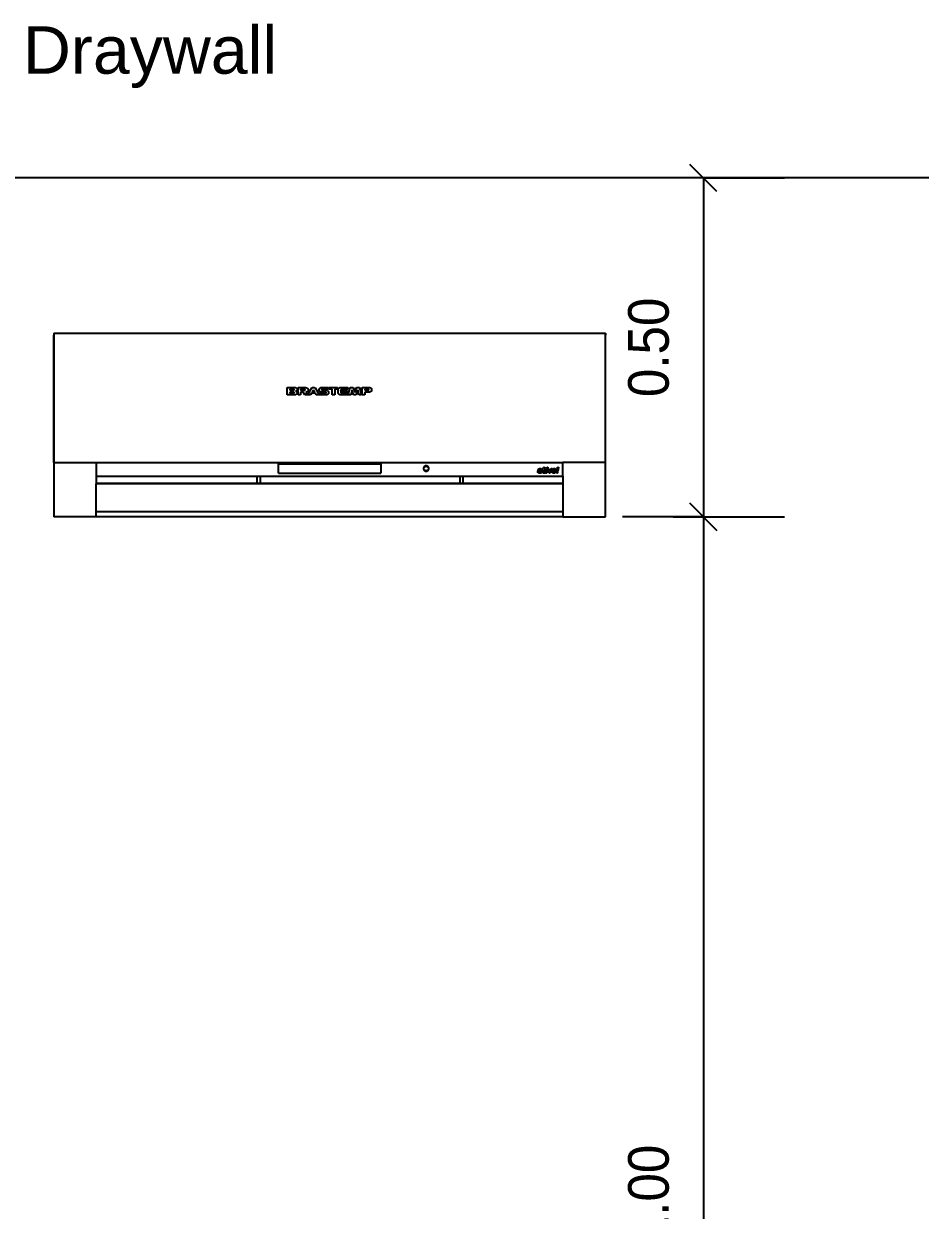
# Model space of a CAD drawing. Header units: millimetres. Extents: x 7034 to 7235, y -465 to -378.
# Drawn here: x 7103.424 to 7104.746, y -454.638 to -452.887 of the extents above; entities that cross this region are included whole.
import ezdxf

# ---------------------------------------------------------------- set-up
doc = ezdxf.new("R2010")
doc.units = ezdxf.units.MM
doc.header["$LTSCALE"] = 0.005
doc.linetypes.add('CONTINUO', pattern=[0])
doc.layers.get('0').update_dxf_attribs({"linetype": 'CONTINUO'})
doc.layers.get('DEFPOINTS').update_dxf_attribs({"linetype": 'CONTINUO', "lineweight": 15})
for name, color, linetype in [('- COTAS', 12, 'Continuous'), ('ARQ_TXT_AMBIENTE', 3, 'Continuous'), ('DETALHES', 4, 'Continuous'), ('LL_DETALHES PRETO', 250, 'Continuous')]:
    doc.layers.add(name, color=color, linetype=linetype)
doc.styles.add('ARQ', font='arial.ttf', dxfattribs={"width": 0.9})
doc.styles.get("Standard").update_dxf_attribs({"font": 'arial.ttf'})
doc.dimstyles.new('1-40', dxfattribs={"dimtxt": 0.06, "dimasz": 0.04, "dimexe": 0.1195, "dimexo": 0.1, "dimgap": 0.05, "dimtad": 1, "dimzin": 0, "dimdsep": 46, "dimtxsty": 'ARQ', "dimblk": 'OBLIQUE', "dimcen": 0.09, "dimclrd": 1, "dimclre": 1, "dimclrt": 7, "dimadec": 0, "dimazin": 0, "dimtm": 1e-09, "dimtfac": 1, "dimtofl": 0, "dimtmove": 0, "dimatfit": 3, "dimfxl": 0.1, "dimfxlon": 1, "dimtolj": 1, "dimtzin": 0, "dimlwd": -1, "dimlwe": -1, "dimarcsym": 0})

# ---------------------------------------------------------------- blocks, each defined once
blk = doc.blocks.new('_OBLIQUE')
at = {"color": 0, "linetype": 'ByBlock'}
blk.add_line((-0.5, -0.5), (0.5, 0.5), dxfattribs=at)
blk = doc.blocks.new('*D185')
at = {"layer": '- COTAS', "color": 1, "transparency": 16777216}
for p, q in [((7104.3819, -453.6143), (7104.546, -453.6143)), ((7104.4265, -453.6143), (7104.4265, -455.6143)), ((7104.3819, -455.6143), (7104.546, -455.6143))]:
    blk.add_line(p, q, dxfattribs=at)
at = {"layer": 'DEFPOINTS', "color": 0, "transparency": 16777216}
for p in [(7104.2819, -453.6143), (7104.2819, -455.6143), (7104.4265, -455.6143)]:
    blk.add_point(p, dxfattribs=at)
at = {"layer": '- COTAS', "color": 1, "transparency": 16777216, "xscale": 0.04, "yscale": 0.04, "zscale": 0.04}
for p, rotation in [((7104.4265, -453.6143), 90), ((7104.4265, -455.6143), 270)]:
    blk.add_blockref('_OBLIQUE', p, dxfattribs=dict(at, rotation=rotation))
at = {"layer": '- COTAS', "color": 7, "transparency": 16777216, "insert": (7104.3459, -454.6143), "char_height": 0.06, "attachment_point": 5, "rotation": 90, "style": 'ARQ'}
blk.add_mtext('\\A1;2.00', dxfattribs=at)
blk = doc.blocks.new('*D186')
at = {"layer": '- COTAS', "color": 1, "transparency": 16777216}
for p, q in [((7104.4265, -453.1143), (7104.546, -453.1143)), ((7104.4265, -453.1143), (7104.4265, -453.6143)), ((7104.4265, -453.6143), (7104.307, -453.6143))]:
    blk.add_line(p, q, dxfattribs=at)
at = {"layer": 'DEFPOINTS', "color": 0, "transparency": 16777216}
for p in [(7104.4265, -453.1143), (7104.4265, -453.6143), (7104.4328, -453.6143)]:
    blk.add_point(p, dxfattribs=at)
at = {"layer": '- COTAS', "color": 1, "transparency": 16777216, "xscale": 0.04, "yscale": 0.04, "zscale": 0.04}
for p, rotation in [((7104.4265, -453.1143), 90), ((7104.4265, -453.6143), 270)]:
    blk.add_blockref('_OBLIQUE', p, dxfattribs=dict(at, rotation=rotation))
at = {"layer": '- COTAS', "color": 7, "transparency": 16777216, "insert": (7104.3459, -453.3643), "char_height": 0.06, "attachment_point": 5, "rotation": 90, "style": 'ARQ'}
blk.add_mtext('\\A1;0.50', dxfattribs=at)

msp = doc.modelspace()

# ---------------------------------------------------------------- linework, layer by layer
at = {"layer": 'DETALHES'}
msp.add_line((7105.9552, -453.1143), (7102.1452, -453.1143), dxfattribs=at)
at = {"layer": 'LL_DETALHES PRETO'}
for p, q in [((7103.4685, -453.3435), (7103.4685, -453.3461)), ((7103.4685, -453.3435), (7103.4689, -453.3435)), ((7103.4685, -453.3461), (7103.4689, -453.3461)), ((7103.4685, -453.534), (7103.4685, -453.3461)), ((7103.4689, -453.3461), (7103.4689, -453.3435)), ((7103.4689, -453.3435), (7104.2814, -453.3435)), ((7103.4689, -453.534), (7103.4689, -453.3461)), ((7104.2814, -453.3435), (7104.2819, -453.3435)), ((7104.2814, -453.3435), (7104.2814, -453.3461)), ((7104.2814, -453.3461), (7104.2819, -453.3461)), ((7104.2814, -453.3461), (7104.2814, -453.534)), ((7104.2819, -453.3435), (7104.2819, -453.3461)), ((7104.2819, -453.534), (7104.2819, -453.3461)), ((7103.8127, -453.4343), (7103.8127, -453.4236)), ((7103.8127, -453.4236), (7103.8244, -453.4236)), ((7103.8244, -453.4343), (7103.8127, -453.4343)), ((7103.8164, -453.4259), (7103.8164, -453.4276)), ((7103.8224, -453.4259), (7103.8164, -453.4259)), ((7103.8164, -453.4276), (7103.8224, -453.4276)), ((7103.8164, -453.4303), (7103.8164, -453.4321)), ((7103.8224, -453.4303), (7103.8164, -453.4303)), ((7103.8164, -453.4321), (7103.8224, -453.4321)), ((7103.8225, -453.4259), (7103.8224, -453.4259)), ((7103.8224, -453.4276), (7103.8225, -453.4276)), ((7103.8225, -453.4303), (7103.8224, -453.4303)), ((7103.8224, -453.4321), (7103.8225, -453.432)), ((7103.8226, -453.4259), (7103.8225, -453.4259)), ((7103.8225, -453.4276), (7103.8226, -453.4276)), ((7103.8226, -453.4303), (7103.8225, -453.4303)), ((7103.8225, -453.432), (7103.8226, -453.432)), ((7103.8227, -453.4259), (7103.8226, -453.4259)), ((7103.8226, -453.4276), (7103.8227, -453.4276)), ((7103.8227, -453.4303), (7103.8226, -453.4303)), ((7103.8226, -453.432), (7103.8227, -453.432)), ((7103.8228, -453.426), (7103.8227, -453.4259)), ((7103.8227, -453.4276), (7103.8228, -453.4275)), ((7103.8228, -453.4304), (7103.8227, -453.4303)), ((7103.8227, -453.432), (7103.8228, -453.4319)), ((7103.8228, -453.426), (7103.8228, -453.426)), ((7103.8229, -453.4261), (7103.8228, -453.426)), ((7103.8228, -453.4275), (7103.8229, -453.4274)), ((7103.8228, -453.4275), (7103.8228, -453.4275)), ((7103.8228, -453.4304), (7103.8228, -453.4304)), ((7103.8229, -453.4305), (7103.8228, -453.4304)), ((7103.8228, -453.4319), (7103.8229, -453.4318)), ((7103.8228, -453.4319), (7103.8228, -453.4319)), ((7103.8229, -453.4262), (7103.8229, -453.4261)), ((7103.823, -453.4263), (7103.8229, -453.4262)), ((7103.8229, -453.4273), (7103.823, -453.4272)), ((7103.8229, -453.4274), (7103.8229, -453.4273)), ((7103.8229, -453.4306), (7103.8229, -453.4305)), ((7103.823, -453.4307), (7103.8229, -453.4306)), ((7103.8229, -453.4317), (7103.823, -453.4316)), ((7103.8229, -453.4318), (7103.8229, -453.4317)), ((7103.823, -453.4263), (7103.823, -453.4263)), ((7103.823, -453.4264), (7103.823, -453.4263)), ((7103.823, -453.427), (7103.823, -453.4264)), ((7103.823, -453.4271), (7103.823, -453.427)), ((7103.823, -453.4272), (7103.823, -453.4271)), ((7103.823, -453.4308), (7103.823, -453.4307)), ((7103.823, -453.4309), (7103.823, -453.4308)), ((7103.823, -453.4315), (7103.823, -453.4309)), ((7103.823, -453.4316), (7103.823, -453.4315)), ((7103.823, -453.4316), (7103.823, -453.4316)), ((7103.8244, -453.4236), (7103.8248, -453.4236)), ((7103.8248, -453.4343), (7103.8244, -453.4343)), ((7103.8248, -453.4236), (7103.8253, -453.4237)), ((7103.8253, -453.4342), (7103.8248, -453.4343)), ((7103.8253, -453.4289), (7103.825, -453.429)), ((7103.825, -453.429), (7103.8253, -453.429)), ((7103.8253, -453.4237), (7103.8257, -453.4239)), ((7103.8257, -453.4288), (7103.8253, -453.4289)), ((7103.8253, -453.429), (7103.8257, -453.4291)), ((7103.8257, -453.434), (7103.8253, -453.4342)), ((7103.8257, -453.4239), (7103.8261, -453.4242)), ((7103.8261, -453.4287), (7103.8257, -453.4288)), ((7103.8257, -453.4291), (7103.8261, -453.4292)), ((7103.8261, -453.4337), (7103.8257, -453.434)), ((7103.8261, -453.4242), (7103.8265, -453.4245)), ((7103.8264, -453.4285), (7103.8261, -453.4287)), ((7103.8261, -453.4292), (7103.8264, -453.4294)), ((7103.8265, -453.4334), (7103.8261, -453.4337)), ((7103.8267, -453.4283), (7103.8264, -453.4285)), ((7103.8264, -453.4294), (7103.8267, -453.4297)), ((7103.8265, -453.4245), (7103.8268, -453.4248)), ((7103.8268, -453.4331), (7103.8265, -453.4334)), ((7103.8269, -453.428), (7103.8267, -453.4283)), ((7103.8267, -453.4297), (7103.8269, -453.4299)), ((7103.8268, -453.4248), (7103.827, -453.4252)), ((7103.827, -453.4327), (7103.8268, -453.4331)), ((7103.8271, -453.4277), (7103.8269, -453.428)), ((7103.8269, -453.4299), (7103.8271, -453.4303)), ((7103.827, -453.4252), (7103.8272, -453.4257)), ((7103.8272, -453.4322), (7103.827, -453.4327)), ((7103.8272, -453.4273), (7103.8271, -453.4277)), ((7103.8271, -453.4303), (7103.8272, -453.4306)), ((7103.8272, -453.4257), (7103.8273, -453.4261)), ((7103.8273, -453.4269), (7103.8272, -453.4273)), ((7103.8272, -453.4306), (7103.8273, -453.431)), ((7103.8273, -453.4318), (7103.8272, -453.4322)), ((7103.8273, -453.4261), (7103.8274, -453.4266)), ((7103.8274, -453.4266), (7103.8273, -453.4269)), ((7103.8273, -453.431), (7103.8274, -453.4313)), ((7103.8274, -453.4313), (7103.8273, -453.4318)), ((7103.8289, -453.4343), (7103.8289, -453.4236)), ((7103.8289, -453.4236), (7103.84, -453.4236)), ((7103.8324, -453.4343), (7103.8289, -453.4343)), ((7103.8324, -453.4261), (7103.8324, -453.4277)), ((7103.8385, -453.4261), (7103.8324, -453.4261)), ((7103.8324, -453.4277), (7103.8385, -453.4277)), ((7103.8362, -453.4303), (7103.8324, -453.4303)), ((7103.8324, -453.4303), (7103.8324, -453.4343)), ((7103.8385, -453.4343), (7103.8362, -453.4303)), ((7103.8386, -453.4262), (7103.8385, -453.4261)), ((7103.8385, -453.4277), (7103.8386, -453.4277)), ((7103.8426, -453.4343), (7103.8385, -453.4343)), ((7103.8386, -453.4262), (7103.8386, -453.4262)), ((7103.8387, -453.4262), (7103.8386, -453.4262)), ((7103.8386, -453.4277), (7103.8387, -453.4277)), ((7103.8386, -453.4277), (7103.8386, -453.4277)), ((7103.8388, -453.4263), (7103.8387, -453.4262)), ((7103.8387, -453.4277), (7103.8388, -453.4276)), ((7103.8389, -453.4263), (7103.8388, -453.4263)), ((7103.8388, -453.4276), (7103.8389, -453.4276)), ((7103.8389, -453.4264), (7103.8389, -453.4263)), ((7103.839, -453.4265), (7103.8389, -453.4264)), ((7103.8389, -453.4275), (7103.839, -453.4274)), ((7103.8389, -453.4276), (7103.8389, -453.4275)), ((7103.839, -453.4266), (7103.839, -453.4265)), ((7103.8391, -453.4266), (7103.839, -453.4266)), ((7103.839, -453.4273), (7103.8391, -453.4272)), ((7103.839, -453.4274), (7103.839, -453.4273)), ((7103.8391, -453.4267), (7103.8391, -453.4266)), ((7103.8391, -453.4272), (7103.8391, -453.4267)), ((7103.8391, -453.4272), (7103.8391, -453.4272)), ((7103.84, -453.4236), (7103.8405, -453.4236)), ((7103.8402, -453.4303), (7103.8426, -453.4343)), ((7103.8406, -453.4303), (7103.8402, -453.4303)), ((7103.8405, -453.4236), (7103.8411, -453.4238)), ((7103.841, -453.4302), (7103.8406, -453.4303)), ((7103.8415, -453.4301), (7103.841, -453.4302)), ((7103.8411, -453.4238), (7103.8416, -453.424)), ((7103.8419, -453.43), (7103.8415, -453.4301)), ((7103.8416, -453.424), (7103.8421, -453.4243)), ((7103.8423, -453.4297), (7103.8419, -453.43)), ((7103.8421, -453.4243), (7103.8425, -453.4246)), ((7103.8427, -453.4294), (7103.8423, -453.4297)), ((7103.8425, -453.4246), (7103.8429, -453.4251)), ((7103.843, -453.4291), (7103.8427, -453.4294)), ((7103.8429, -453.4343), (7103.8489, -453.4242)), ((7103.8429, -453.4251), (7103.8432, -453.4255)), ((7103.847, -453.4343), (7103.8429, -453.4343)), ((7103.8432, -453.4287), (7103.843, -453.4291)), ((7103.8432, -453.4255), (7103.8434, -453.426)), ((7103.8434, -453.4282), (7103.8432, -453.4287)), ((7103.8434, -453.426), (7103.8435, -453.4266)), ((7103.8435, -453.4278), (7103.8434, -453.4282)), ((7103.8435, -453.4266), (7103.8435, -453.4271)), ((7103.8435, -453.4271), (7103.8435, -453.4273)), ((7103.8435, -453.4273), (7103.8435, -453.4278)), ((7103.8483, -453.4321), (7103.847, -453.4343)), ((7103.8543, -453.4321), (7103.8483, -453.4321)), ((7103.8489, -453.4242), (7103.849, -453.424)), ((7103.849, -453.424), (7103.8492, -453.4238)), ((7103.8492, -453.4238), (7103.8494, -453.4237)), ((7103.8494, -453.4237), (7103.8497, -453.4236)), ((7103.8513, -453.427), (7103.8494, -453.4303)), ((7103.8494, -453.4303), (7103.8532, -453.4303)), ((7103.8497, -453.4236), (7103.8499, -453.4236)), ((7103.8499, -453.4236), (7103.8526, -453.4236)), ((7103.8532, -453.4303), (7103.8513, -453.427)), ((7103.8526, -453.4236), (7103.8529, -453.4236)), ((7103.8529, -453.4236), (7103.8531, -453.4237)), ((7103.8531, -453.4237), (7103.8533, -453.4238)), ((7103.8533, -453.4238), (7103.8535, -453.424)), ((7103.8535, -453.424), (7103.8537, -453.4242)), ((7103.8537, -453.4242), (7103.8596, -453.4343)), ((7103.8556, -453.4343), (7103.8543, -453.4321)), ((7103.8596, -453.4343), (7103.8556, -453.4343)), ((7103.8599, -453.4265), (7103.86, -453.4261)), ((7103.8599, -453.4273), (7103.8599, -453.4265)), ((7103.86, -453.4278), (7103.8599, -453.4273)), ((7103.86, -453.4261), (7103.8601, -453.4256)), ((7103.8601, -453.4282), (7103.86, -453.4278)), ((7103.8601, -453.4256), (7103.8602, -453.4252)), ((7103.8602, -453.4287), (7103.8601, -453.4282)), ((7103.8602, -453.4252), (7103.8605, -453.4248)), ((7103.8605, -453.4291), (7103.8602, -453.4287)), ((7103.8604, -453.4343), (7103.8604, -453.4321)), ((7103.8604, -453.4321), (7103.8694, -453.4321)), ((7103.8707, -453.4343), (7103.8604, -453.4343)), ((7103.8605, -453.4248), (7103.8608, -453.4245)), ((7103.8608, -453.4294), (7103.8605, -453.4291)), ((7103.8608, -453.4245), (7103.8612, -453.4242)), ((7103.8612, -453.4297), (7103.8608, -453.4294)), ((7103.8612, -453.4242), (7103.8616, -453.4239)), ((7103.8616, -453.43), (7103.8612, -453.4297)), ((7103.8616, -453.4239), (7103.862, -453.4237)), ((7103.862, -453.4301), (7103.8616, -453.43)), ((7103.862, -453.4237), (7103.8624, -453.4236)), ((7103.8624, -453.4302), (7103.862, -453.4301)), ((7103.8624, -453.4236), (7103.8629, -453.4236)), ((7103.8629, -453.4303), (7103.8624, -453.4302)), ((7103.8629, -453.4236), (7103.8737, -453.4236)), ((7103.8694, -453.4303), (7103.8629, -453.4303)), ((7103.8632, -453.4264), (7103.8631, -453.4265)), ((7103.8631, -453.4265), (7103.8631, -453.4266)), ((7103.8631, -453.4266), (7103.8631, -453.4267)), ((7103.8631, -453.4266), (7103.8631, -453.4266)), ((7103.8631, -453.4267), (7103.8631, -453.4272)), ((7103.8631, -453.4272), (7103.8631, -453.4273)), ((7103.8631, -453.4272), (7103.8631, -453.4272)), ((7103.8631, -453.4273), (7103.8631, -453.4274)), ((7103.8631, -453.4274), (7103.8632, -453.4275)), ((7103.8632, -453.4263), (7103.8632, -453.4264)), ((7103.8633, -453.4263), (7103.8632, -453.4263)), ((7103.8632, -453.4275), (7103.8632, -453.4276)), ((7103.8632, -453.4276), (7103.8633, -453.4276)), ((7103.8634, -453.4262), (7103.8633, -453.4263)), ((7103.8633, -453.4276), (7103.8634, -453.4277)), ((7103.8635, -453.4262), (7103.8634, -453.4262)), ((7103.8634, -453.4277), (7103.8635, -453.4277)), ((7103.8636, -453.4262), (7103.8635, -453.4262)), ((7103.8635, -453.4277), (7103.8636, -453.4277)), ((7103.8637, -453.4261), (7103.8636, -453.4262)), ((7103.8636, -453.4277), (7103.8637, -453.4277)), ((7103.8737, -453.4261), (7103.8637, -453.4261)), ((7103.8637, -453.4277), (7103.8707, -453.4277)), ((7103.8695, -453.4303), (7103.8694, -453.4303)), ((7103.8694, -453.4321), (7103.8695, -453.432)), ((7103.8696, -453.4303), (7103.8695, -453.4303)), ((7103.8695, -453.432), (7103.8696, -453.432)), ((7103.8696, -453.4303), (7103.8696, -453.4303)), ((7103.8697, -453.4304), (7103.8696, -453.4303)), ((7103.8696, -453.432), (7103.8697, -453.4319)), ((7103.8696, -453.432), (7103.8696, -453.432)), ((7103.8698, -453.4304), (7103.8697, -453.4304)), ((7103.8697, -453.4319), (7103.8698, -453.4319)), ((7103.8699, -453.4305), (7103.8698, -453.4304)), ((7103.8698, -453.4319), (7103.8699, -453.4318)), ((7103.8699, -453.4306), (7103.8699, -453.4305)), ((7103.8699, -453.4307), (7103.8699, -453.4306)), ((7103.87, -453.4308), (7103.8699, -453.4307)), ((7103.8699, -453.4316), (7103.87, -453.4316)), ((7103.8699, -453.4317), (7103.8699, -453.4316)), ((7103.8699, -453.4318), (7103.8699, -453.4317)), ((7103.87, -453.4309), (7103.87, -453.4308)), ((7103.87, -453.4315), (7103.87, -453.4309)), ((7103.87, -453.4316), (7103.87, -453.4315)), ((7103.8707, -453.4277), (7103.8712, -453.4278)), ((7103.8712, -453.4343), (7103.8707, -453.4343)), ((7103.8712, -453.4278), (7103.8716, -453.4279)), ((7103.8716, -453.4342), (7103.8712, -453.4343)), ((7103.8716, -453.4279), (7103.872, -453.4281)), ((7103.872, -453.434), (7103.8716, -453.4342)), ((7103.872, -453.4281), (7103.8724, -453.4283)), ((7103.8724, -453.4337), (7103.872, -453.434)), ((7103.8724, -453.4283), (7103.8728, -453.4286)), ((7103.8728, -453.4334), (7103.8724, -453.4337)), ((7103.8728, -453.4286), (7103.8731, -453.429)), ((7103.8731, -453.4331), (7103.8728, -453.4334)), ((7103.8731, -453.429), (7103.8734, -453.4293)), ((7103.8734, -453.4327), (7103.8731, -453.4331)), ((7103.8734, -453.4293), (7103.8735, -453.4298)), ((7103.8735, -453.4323), (7103.8734, -453.4327)), ((7103.8735, -453.4298), (7103.8736, -453.4302)), ((7103.8736, -453.4318), (7103.8735, -453.4323)), ((7103.8736, -453.4302), (7103.8737, -453.4307)), ((7103.8737, -453.4314), (7103.8736, -453.4318)), ((7103.8737, -453.4236), (7103.8737, -453.4261)), ((7103.8737, -453.4307), (7103.8737, -453.4314)), ((7103.8747, -453.4261), (7103.8747, -453.4236)), ((7103.8747, -453.4236), (7103.8869, -453.4236)), ((7103.8789, -453.4261), (7103.8747, -453.4261)), ((7103.8789, -453.4343), (7103.8789, -453.4261)), ((7103.8829, -453.4343), (7103.8789, -453.4343)), ((7103.8829, -453.4261), (7103.8829, -453.4343)), ((7103.8869, -453.4261), (7103.8829, -453.4261)), ((7103.8869, -453.4236), (7103.8869, -453.4261)), ((7103.888, -453.4261), (7103.8881, -453.4256)), ((7103.888, -453.4265), (7103.888, -453.4261)), ((7103.888, -453.4314), (7103.888, -453.4265)), ((7103.888, -453.4318), (7103.888, -453.4314)), ((7103.8881, -453.4323), (7103.888, -453.4318)), ((7103.8881, -453.4256), (7103.8883, -453.4252)), ((7103.8883, -453.4327), (7103.8881, -453.4323)), ((7103.8883, -453.4252), (7103.8885, -453.4248)), ((7103.8885, -453.4331), (7103.8883, -453.4327)), ((7103.8885, -453.4248), (7103.8888, -453.4245)), ((7103.8888, -453.4334), (7103.8885, -453.4331)), ((7103.8888, -453.4245), (7103.8892, -453.4242)), ((7103.8892, -453.4337), (7103.8888, -453.4334)), ((7103.8892, -453.4242), (7103.8896, -453.4239)), ((7103.8896, -453.434), (7103.8892, -453.4337)), ((7103.8896, -453.4239), (7103.89, -453.4237)), ((7103.89, -453.4342), (7103.8896, -453.434)), ((7103.89, -453.4237), (7103.8905, -453.4236)), ((7103.8905, -453.4343), (7103.89, -453.4342)), ((7103.8905, -453.4236), (7103.891, -453.4236)), ((7103.891, -453.4343), (7103.8905, -453.4343)), ((7103.891, -453.4236), (7103.9019, -453.4236)), ((7103.9019, -453.4343), (7103.891, -453.4343)), ((7103.8919, -453.4268), (7103.8918, -453.427)), ((7103.8918, -453.427), (7103.8918, -453.4271)), ((7103.8918, -453.4271), (7103.8918, -453.4273)), ((7103.8918, -453.4273), (7103.8918, -453.4277)), ((7103.8929, -453.4303), (7103.8918, -453.4277)), ((7103.8918, -453.4277), (7103.9001, -453.4277)), ((7103.8918, -453.4277), (7103.8918, -453.4309)), ((7103.8918, -453.4309), (7103.8918, -453.4311)), ((7103.8918, -453.4311), (7103.8918, -453.4312)), ((7103.8918, -453.4312), (7103.8919, -453.4314)), ((7103.892, -453.4266), (7103.8919, -453.4268)), ((7103.8919, -453.4314), (7103.892, -453.4316)), ((7103.8921, -453.4265), (7103.892, -453.4266)), ((7103.892, -453.4316), (7103.8921, -453.4317)), ((7103.8923, -453.4264), (7103.8921, -453.4265)), ((7103.8921, -453.4317), (7103.8923, -453.4318)), ((7103.8924, -453.4263), (7103.8923, -453.4264)), ((7103.8923, -453.4318), (7103.8924, -453.4319)), ((7103.8926, -453.4262), (7103.8924, -453.4263)), ((7103.8924, -453.4319), (7103.8926, -453.432)), ((7103.8928, -453.4262), (7103.8926, -453.4262)), ((7103.8926, -453.432), (7103.8928, -453.432)), ((7103.893, -453.4261), (7103.8928, -453.4262)), ((7103.8928, -453.432), (7103.893, -453.4321)), ((7103.9019, -453.4303), (7103.8929, -453.4303)), ((7103.9019, -453.4261), (7103.893, -453.4261)), ((7103.893, -453.4321), (7103.9019, -453.4321)), ((7103.9001, -453.4277), (7103.9019, -453.4303)), ((7103.9019, -453.4236), (7103.9019, -453.4261)), ((7103.9019, -453.4321), (7103.9019, -453.4343)), ((7103.9028, -453.4343), (7103.9056, -453.4236)), ((7103.9063, -453.4343), (7103.9028, -453.4343)), ((7103.9056, -453.4236), (7103.9102, -453.4236)), ((7103.9083, -453.4268), (7103.9063, -453.4343)), ((7103.9107, -453.4343), (7103.9083, -453.4268)), ((7103.9102, -453.4236), (7103.9127, -453.4308)), ((7103.9146, -453.4343), (7103.9107, -453.4343)), ((7103.9127, -453.4308), (7103.9151, -453.4236)), ((7103.9169, -453.4271), (7103.9146, -453.4343)), ((7103.9151, -453.4236), (7103.9195, -453.4236)), ((7103.9188, -453.4343), (7103.9169, -453.4271)), ((7103.9223, -453.4343), (7103.9188, -453.4343)), ((7103.9195, -453.4236), (7103.9223, -453.4343)), ((7103.9231, -453.4343), (7103.9231, -453.4236)), ((7103.9231, -453.4236), (7103.9342, -453.4236)), ((7103.927, -453.4343), (7103.9231, -453.4343)), ((7103.9326, -453.4261), (7103.927, -453.4261)), ((7103.927, -453.4261), (7103.927, -453.4277)), ((7103.927, -453.4277), (7103.9326, -453.4277)), ((7103.9342, -453.4303), (7103.927, -453.4303)), ((7103.927, -453.4303), (7103.927, -453.4343)), ((7103.9327, -453.4262), (7103.9326, -453.4261)), ((7103.9326, -453.4277), (7103.9327, -453.4277)), ((7103.9328, -453.4262), (7103.9327, -453.4262)), ((7103.9327, -453.4277), (7103.9328, -453.4277)), ((7103.9329, -453.4262), (7103.9328, -453.4262)), ((7103.9328, -453.4277), (7103.9329, -453.4277)), ((7103.933, -453.4263), (7103.9329, -453.4262)), ((7103.9329, -453.4277), (7103.933, -453.4276)), ((7103.9331, -453.4263), (7103.933, -453.4263)), ((7103.933, -453.4276), (7103.9331, -453.4276)), ((7103.9331, -453.4264), (7103.9331, -453.4263)), ((7103.9332, -453.4265), (7103.9331, -453.4264)), ((7103.9331, -453.4275), (7103.9332, -453.4274)), ((7103.9331, -453.4276), (7103.9331, -453.4275)), ((7103.9332, -453.4266), (7103.9332, -453.4265)), ((7103.9332, -453.4266), (7103.9332, -453.4266)), ((7103.9332, -453.4267), (7103.9332, -453.4266)), ((7103.9332, -453.4272), (7103.9332, -453.4267)), ((7103.9332, -453.4272), (7103.9332, -453.4272)), ((7103.9332, -453.4273), (7103.9332, -453.4272)), ((7103.9332, -453.4274), (7103.9332, -453.4273)), ((7103.9342, -453.4236), (7103.9347, -453.4236)), ((7103.9347, -453.4302), (7103.9342, -453.4303)), ((7103.9347, -453.4236), (7103.9352, -453.4237)), ((7103.9352, -453.4301), (7103.9347, -453.4302)), ((7103.9352, -453.4237), (7103.9356, -453.4239)), ((7103.9356, -453.43), (7103.9352, -453.4301)), ((7103.9356, -453.4239), (7103.936, -453.4242)), ((7103.936, -453.4297), (7103.9356, -453.43)), ((7103.936, -453.4242), (7103.9364, -453.4245)), ((7103.9364, -453.4294), (7103.936, -453.4297)), ((7103.9364, -453.4245), (7103.9367, -453.4248)), ((7103.9367, -453.4291), (7103.9364, -453.4294)), ((7103.9367, -453.4248), (7103.9369, -453.4252)), ((7103.9369, -453.4287), (7103.9367, -453.4291)), ((7103.9369, -453.4252), (7103.9371, -453.4256)), ((7103.9371, -453.4282), (7103.9369, -453.4287)), ((7103.9371, -453.4256), (7103.9372, -453.4261)), ((7103.9372, -453.4278), (7103.9371, -453.4282)), ((7103.9372, -453.4261), (7103.9372, -453.4265)), ((7103.9372, -453.4265), (7103.9372, -453.4273)), ((7103.9372, -453.4273), (7103.9372, -453.4278)), ((7103.4689, -453.534), (7103.4685, -453.534)), ((7103.4685, -453.534), (7103.4685, -453.6143)), ((7103.4689, -453.534), (7103.5309, -453.534)), ((7103.5309, -453.534), (7104.2194, -453.534)), ((7103.5309, -453.534), (7103.5309, -453.5542)), ((7103.7996, -453.5363), (7103.9507, -453.5363)), ((7103.7996, -453.5498), (7103.7996, -453.5363)), ((7103.9507, -453.5363), (7103.9507, -453.5498)), ((7104.0138, -453.5418), (7104.0137, -453.5424)), ((7104.0141, -453.5413), (7104.0138, -453.5418)), ((7104.0144, -453.5407), (7104.0141, -453.5413)), ((7104.0143, -453.5425), (7104.0144, -453.542)), ((7104.0148, -453.5403), (7104.0144, -453.5407)), ((7104.0144, -453.542), (7104.0146, -453.5415)), ((7104.0146, -453.5415), (7104.0149, -453.5411)), ((7104.0153, -453.5399), (7104.0148, -453.5403)), ((7104.0149, -453.5411), (7104.0152, -453.5407)), ((7104.0152, -453.5407), (7104.0157, -453.5404)), ((7104.0158, -453.5395), (7104.0153, -453.5399)), ((7104.0157, -453.5404), (7104.0161, -453.5401)), ((7104.0164, -453.5393), (7104.0158, -453.5395)), ((7104.0161, -453.5401), (7104.0166, -453.5399)), ((7104.017, -453.5392), (7104.0164, -453.5393)), ((7104.0166, -453.5399), (7104.0171, -453.5398)), ((7104.0177, -453.5391), (7104.017, -453.5392)), ((7104.0171, -453.5398), (7104.0177, -453.5397)), ((7104.0183, -453.5392), (7104.0177, -453.5391)), ((7104.0177, -453.5397), (7104.0182, -453.5398)), ((7104.0182, -453.5398), (7104.0187, -453.5399)), ((7104.0189, -453.5393), (7104.0183, -453.5392)), ((7104.0187, -453.5399), (7104.0192, -453.5401)), ((7104.0195, -453.5395), (7104.0189, -453.5393)), ((7104.0192, -453.5401), (7104.0197, -453.5404)), ((7104.02, -453.5399), (7104.0195, -453.5395)), ((7104.0197, -453.5404), (7104.0201, -453.5407)), ((7104.0205, -453.5403), (7104.02, -453.5399)), ((7104.0201, -453.5407), (7104.0204, -453.5411)), ((7104.0204, -453.5411), (7104.0207, -453.5415)), ((7104.0209, -453.5407), (7104.0205, -453.5403)), ((7104.0207, -453.5415), (7104.0209, -453.542)), ((7104.0212, -453.5413), (7104.0209, -453.5407)), ((7104.0209, -453.542), (7104.021, -453.5425)), ((7104.0215, -453.5418), (7104.0212, -453.5413)), ((7104.0216, -453.5424), (7104.0215, -453.5418)), ((7104.1903, -453.5433), (7104.1906, -453.5411)), ((7104.1906, -453.5411), (7104.1921, -453.5411)), ((7104.1921, -453.5411), (7104.1918, -453.5433)), ((7104.1957, -453.5416), (7104.1958, -453.5415)), ((7104.1957, -453.5417), (7104.1957, -453.5416)), ((7104.1957, -453.5419), (7104.1957, -453.5417)), ((7104.1957, -453.542), (7104.1957, -453.5419)), ((7104.1957, -453.5421), (7104.1957, -453.542)), ((7104.1958, -453.5415), (7104.1959, -453.5414)), ((7104.1959, -453.5414), (7104.1959, -453.5413)), ((7104.1959, -453.5413), (7104.1959, -453.5413)), ((7104.1959, -453.5413), (7104.196, -453.5413)), ((7104.196, -453.5413), (7104.1961, -453.5412)), ((7104.1961, -453.5412), (7104.1962, -453.5411)), ((7104.1961, -453.5412), (7104.1961, -453.5412)), ((7104.1962, -453.5411), (7104.1963, -453.5411)), ((7104.1963, -453.5411), (7104.1963, -453.5411)), ((7104.1963, -453.5411), (7104.1964, -453.5411)), ((7104.1964, -453.5411), (7104.1965, -453.5411)), ((7104.1965, -453.5411), (7104.1966, -453.5411)), ((7104.1966, -453.5411), (7104.1967, -453.5411)), ((7104.1968, -453.5411), (7104.1967, -453.5411)), ((7104.1968, -453.5411), (7104.1969, -453.5412)), ((7104.1969, -453.5412), (7104.197, -453.5412)), ((7104.197, -453.5412), (7104.1971, -453.5413)), ((7104.1971, -453.5413), (7104.1971, -453.5413)), ((7104.1971, -453.5413), (7104.1972, -453.5414)), ((7104.1972, -453.5414), (7104.1972, -453.5415)), ((7104.1972, -453.5415), (7104.1973, -453.5416)), ((7104.1973, -453.5416), (7104.1973, -453.5417)), ((7104.1973, -453.5417), (7104.1973, -453.5419)), ((7104.1973, -453.5419), (7104.1973, -453.542)), ((7104.1973, -453.542), (7104.1973, -453.5421)), ((7104.2102, -453.5475), (7104.2113, -453.5411)), ((7104.2113, -453.5411), (7104.2127, -453.5411)), ((7104.2127, -453.5411), (7104.2117, -453.5475)), ((7104.2194, -453.5542), (7104.2194, -453.534)), ((7104.2814, -453.534), (7104.2194, -453.534)), ((7104.2819, -453.534), (7104.2814, -453.534)), ((7104.2819, -453.6143), (7104.2819, -453.534)), ((7103.5309, -453.5542), (7103.7678, -453.5542)), ((7103.5309, -453.5542), (7103.5309, -453.5651)), ((7103.7678, -453.5542), (7103.7731, -453.5542)), ((7103.7678, -453.5542), (7103.7678, -453.5651)), ((7103.7731, -453.5542), (7104.0671, -453.5542)), ((7103.7731, -453.5651), (7103.7731, -453.5542)), ((7103.7996, -453.5498), (7103.9507, -453.5498)), ((7104.0137, -453.5424), (7104.0136, -453.5431)), ((7104.0136, -453.5431), (7104.0137, -453.5437)), ((7104.0137, -453.5437), (7104.0138, -453.5443)), ((7104.0138, -453.5443), (7104.0141, -453.5448)), ((7104.0141, -453.5448), (7104.0144, -453.5454)), ((7104.0142, -453.5431), (7104.0143, -453.5425)), ((7104.0143, -453.5436), (7104.0142, -453.5431)), ((7104.0144, -453.5441), (7104.0143, -453.5436)), ((7104.0146, -453.5446), (7104.0144, -453.5441)), ((7104.0144, -453.5454), (7104.0148, -453.5458)), ((7104.0149, -453.545), (7104.0146, -453.5446)), ((7104.0148, -453.5458), (7104.0153, -453.5462)), ((7104.0152, -453.5454), (7104.0149, -453.545)), ((7104.0157, -453.5458), (7104.0152, -453.5454)), ((7104.0153, -453.5462), (7104.0158, -453.5466)), ((7104.0161, -453.546), (7104.0157, -453.5458)), ((7104.0158, -453.5466), (7104.0164, -453.5468)), ((7104.0166, -453.5462), (7104.0161, -453.546)), ((7104.0164, -453.5468), (7104.017, -453.547)), ((7104.0171, -453.5464), (7104.0166, -453.5462)), ((7104.017, -453.547), (7104.0177, -453.547)), ((7104.0177, -453.5464), (7104.0171, -453.5464)), ((7104.0182, -453.5464), (7104.0177, -453.5464)), ((7104.0177, -453.547), (7104.0183, -453.547)), ((7104.0187, -453.5462), (7104.0182, -453.5464)), ((7104.0183, -453.547), (7104.0189, -453.5468)), ((7104.0192, -453.546), (7104.0187, -453.5462)), ((7104.0189, -453.5468), (7104.0195, -453.5466)), ((7104.0197, -453.5458), (7104.0192, -453.546)), ((7104.0195, -453.5466), (7104.02, -453.5462)), ((7104.0201, -453.5454), (7104.0197, -453.5458)), ((7104.02, -453.5462), (7104.0205, -453.5458)), ((7104.0204, -453.545), (7104.0201, -453.5454)), ((7104.0207, -453.5446), (7104.0204, -453.545)), ((7104.0205, -453.5458), (7104.0209, -453.5454)), ((7104.0209, -453.5441), (7104.0207, -453.5446)), ((7104.021, -453.5436), (7104.0209, -453.5441)), ((7104.0209, -453.5454), (7104.0212, -453.5448)), ((7104.021, -453.5425), (7104.0211, -453.5431)), ((7104.0211, -453.5431), (7104.021, -453.5436)), ((7104.0212, -453.5448), (7104.0215, -453.5443)), ((7104.0215, -453.5443), (7104.0216, -453.5437)), ((7104.0217, -453.5431), (7104.0216, -453.5424)), ((7104.0216, -453.5437), (7104.0217, -453.5431)), ((7104.0671, -453.5542), (7104.0724, -453.5542)), ((7104.0671, -453.5542), (7104.0671, -453.5651)), ((7104.0724, -453.5542), (7104.2194, -453.5542)), ((7104.0724, -453.5651), (7104.0724, -453.5542)), ((7104.1822, -453.5476), (7104.1823, -453.5473)), ((7104.1822, -453.5479), (7104.1822, -453.5476)), ((7104.1822, -453.5482), (7104.1822, -453.5479)), ((7104.1823, -453.5485), (7104.1822, -453.5482)), ((7104.1823, -453.5473), (7104.1824, -453.547)), ((7104.1825, -453.5488), (7104.1823, -453.5485)), ((7104.1824, -453.547), (7104.1825, -453.5467)), ((7104.1825, -453.5467), (7104.1827, -453.5464)), ((7104.1826, -453.549), (7104.1825, -453.5488)), ((7104.1829, -453.5493), (7104.1826, -453.549)), ((7104.1827, -453.5464), (7104.1829, -453.5462)), ((7104.1828, -453.5456), (7104.1829, -453.5448)), ((7104.1841, -453.5456), (7104.1828, -453.5456)), ((7104.1829, -453.5448), (7104.183, -453.5446)), ((7104.1829, -453.5462), (7104.1832, -453.546)), ((7104.1831, -453.5495), (7104.1829, -453.5493)), ((7104.183, -453.5443), (7104.1832, -453.5441)), ((7104.183, -453.5446), (7104.183, -453.5443)), ((7104.1834, -453.5496), (7104.1831, -453.5495)), ((7104.1832, -453.5441), (7104.1833, -453.5439)), ((7104.1832, -453.546), (7104.1834, -453.5459)), ((7104.1833, -453.5439), (7104.1835, -453.5437)), ((7104.1834, -453.5459), (7104.1837, -453.5458)), ((7104.1837, -453.5497), (7104.1834, -453.5496)), ((7104.1835, -453.5437), (7104.1837, -453.5436)), ((7104.1837, -453.5436), (7104.184, -453.5434)), ((7104.1837, -453.5458), (7104.1841, -453.5457)), ((7104.1838, -453.5474), (7104.1837, -453.5474)), ((7104.1837, -453.5474), (7104.1837, -453.5475)), ((7104.1837, -453.5475), (7104.1837, -453.5478)), ((7104.1837, -453.5478), (7104.1837, -453.5479)), ((7104.1837, -453.5479), (7104.1837, -453.548)), ((7104.1837, -453.548), (7104.1837, -453.5481)), ((7104.1837, -453.5481), (7104.1838, -453.5482)), ((7104.184, -453.5498), (7104.1837, -453.5497)), ((7104.1839, -453.5472), (7104.1838, -453.5473)), ((7104.1838, -453.5473), (7104.1838, -453.5474)), ((7104.1838, -453.5482), (7104.1838, -453.5483)), ((7104.1838, -453.5483), (7104.1839, -453.5484)), ((7104.184, -453.5471), (7104.1839, -453.5472)), ((7104.1839, -453.5472), (7104.1839, -453.5472)), ((7104.1839, -453.5484), (7104.184, -453.5485)), ((7104.184, -453.5434), (7104.1842, -453.5434)), ((7104.1841, -453.5471), (7104.184, -453.5471)), ((7104.184, -453.5485), (7104.1841, -453.5485)), ((7104.1843, -453.5498), (7104.184, -453.5498)), ((7104.1842, -453.5452), (7104.1841, -453.5456)), ((7104.1841, -453.5457), (7104.1865, -453.5456)), ((7104.1842, -453.547), (7104.1841, -453.5471)), ((7104.1841, -453.5485), (7104.1842, -453.5485)), ((7104.1842, -453.5434), (7104.1845, -453.5433)), ((7104.1843, -453.5449), (7104.1842, -453.545)), ((7104.1842, -453.545), (7104.1842, -453.5451)), ((7104.1842, -453.5451), (7104.1842, -453.5452)), ((7104.1843, -453.547), (7104.1842, -453.547)), ((7104.1842, -453.547), (7104.1842, -453.547)), ((7104.1842, -453.5485), (7104.1843, -453.5485)), ((7104.1844, -453.5448), (7104.1843, -453.5449)), ((7104.1866, -453.547), (7104.1843, -453.547)), ((7104.1843, -453.5485), (7104.1854, -453.5485)), ((7104.185, -453.5498), (7104.1843, -453.5498)), ((7104.1845, -453.5447), (7104.1844, -453.5448)), ((7104.1844, -453.5448), (7104.1844, -453.5448)), ((7104.1845, -453.5433), (7104.1847, -453.5433)), ((7104.1846, -453.5447), (7104.1845, -453.5447)), ((7104.1847, -453.5446), (7104.1846, -453.5447)), ((7104.1847, -453.5433), (7104.1868, -453.5433)), ((7104.1848, -453.5446), (7104.1847, -453.5446)), ((7104.1849, -453.5446), (7104.1848, -453.5446)), ((7104.1865, -453.5446), (7104.1849, -453.5446)), ((7104.1853, -453.5498), (7104.185, -453.5498)), ((7104.1856, -453.5497), (7104.1853, -453.5498)), ((7104.1854, -453.5485), (7104.1856, -453.5485)), ((7104.1856, -453.5485), (7104.1857, -453.5485)), ((7104.1859, -453.5496), (7104.1856, -453.5497)), ((7104.1857, -453.5485), (7104.1859, -453.5484)), ((7104.1859, -453.5484), (7104.1861, -453.5483)), ((7104.1862, -453.5494), (7104.1859, -453.5496)), ((7104.1861, -453.5483), (7104.1862, -453.5482)), ((7104.1862, -453.5482), (7104.1863, -453.5481)), ((7104.1864, -453.5492), (7104.1862, -453.5494)), ((7104.1863, -453.5481), (7104.1864, -453.5479)), ((7104.1863, -453.5498), (7104.1864, -453.5492)), ((7104.1878, -453.5498), (7104.1863, -453.5498)), ((7104.1864, -453.5479), (7104.1865, -453.5477)), ((7104.1866, -453.5446), (7104.1865, -453.5446)), ((7104.1865, -453.5456), (7104.1866, -453.5456)), ((7104.1865, -453.5477), (7104.1866, -453.5476)), ((7104.1867, -453.5446), (7104.1866, -453.5446)), ((7104.1866, -453.5456), (7104.1867, -453.5456)), ((7104.1866, -453.5474), (7104.1867, -453.547)), ((7104.1866, -453.5476), (7104.1866, -453.5474)), ((7104.1868, -453.5446), (7104.1867, -453.5446)), ((7104.1867, -453.5456), (7104.1868, -453.5456)), ((7104.1868, -453.5433), (7104.1871, -453.5433)), ((7104.1868, -453.5447), (7104.1868, -453.5446)), ((7104.1869, -453.5447), (7104.1868, -453.5447)), ((7104.1868, -453.5456), (7104.1868, -453.5455)), ((7104.1868, -453.5455), (7104.1869, -453.5455)), ((7104.187, -453.5448), (7104.1869, -453.5447)), ((7104.1869, -453.5455), (7104.187, -453.5454)), ((7104.187, -453.5449), (7104.187, -453.5448)), ((7104.1871, -453.545), (7104.187, -453.5449)), ((7104.187, -453.5449), (7104.187, -453.5449)), ((7104.187, -453.5453), (7104.1871, -453.5452)), ((7104.187, -453.5454), (7104.187, -453.5453)), ((7104.187, -453.5453), (7104.187, -453.5453)), ((7104.1871, -453.5433), (7104.1874, -453.5434)), ((7104.1871, -453.5451), (7104.1871, -453.545)), ((7104.1871, -453.5452), (7104.1871, -453.5451)), ((7104.1874, -453.5434), (7104.1876, -453.5435)), ((7104.1876, -453.5435), (7104.1879, -453.5437)), ((7104.1885, -453.5454), (7104.1878, -453.5498)), ((7104.1879, -453.5437), (7104.1881, -453.5439)), ((7104.1881, -453.5439), (7104.1883, -453.5442)), ((7104.1883, -453.5442), (7104.1884, -453.5445)), ((7104.1884, -453.5445), (7104.1885, -453.5447)), ((7104.1885, -453.5447), (7104.1885, -453.5451)), ((7104.1885, -453.5451), (7104.1885, -453.5454)), ((7104.189, -453.5446), (7104.1892, -453.5433)), ((7104.1901, -453.5446), (7104.189, -453.5446)), ((7104.1892, -453.5433), (7104.1903, -453.5433)), ((7104.1894, -453.5485), (7104.1895, -453.5483)), ((7104.1895, -453.5488), (7104.1894, -453.5485)), ((7104.1895, -453.5483), (7104.1901, -453.5446)), ((7104.1895, -453.549), (7104.1895, -453.5488)), ((7104.1896, -453.5492), (7104.1895, -453.549)), ((7104.1897, -453.5494), (7104.1896, -453.5492)), ((7104.1899, -453.5495), (7104.1897, -453.5494)), ((7104.1901, -453.5497), (7104.1899, -453.5495)), ((7104.1903, -453.5498), (7104.1901, -453.5497)), ((7104.1905, -453.5498), (7104.1903, -453.5498)), ((7104.1908, -453.5498), (7104.1905, -453.5498)), ((7104.1923, -453.5498), (7104.1908, -453.5498)), ((7104.1916, -453.5446), (7104.191, -453.5481)), ((7104.191, -453.5481), (7104.191, -453.5482)), ((7104.191, -453.5482), (7104.191, -453.5483)), ((7104.191, -453.5483), (7104.191, -453.5483)), ((7104.191, -453.5483), (7104.1911, -453.5484)), ((7104.1911, -453.5484), (7104.1911, -453.5484)), ((7104.1911, -453.5484), (7104.1911, -453.5485)), ((7104.1911, -453.5485), (7104.1912, -453.5485)), ((7104.1912, -453.5485), (7104.1912, -453.5485)), ((7104.1912, -453.5485), (7104.1913, -453.5485)), ((7104.1913, -453.5485), (7104.1914, -453.5485)), ((7104.1914, -453.5485), (7104.1924, -453.5485)), ((7104.1943, -453.5446), (7104.1916, -453.5446)), ((7104.1918, -453.5433), (7104.1945, -453.5433)), ((7104.1926, -453.5498), (7104.1923, -453.5498)), ((7104.1924, -453.5485), (7104.1924, -453.5485)), ((7104.1924, -453.5485), (7104.1925, -453.5485)), ((7104.1925, -453.5485), (7104.1925, -453.5485)), ((7104.1925, -453.5485), (7104.1926, -453.5485)), ((7104.1926, -453.5485), (7104.1927, -453.5484)), ((7104.1926, -453.5485), (7104.1926, -453.5485)), ((7104.1928, -453.5498), (7104.1926, -453.5498)), ((7104.1927, -453.5482), (7104.1929, -453.5475)), ((7104.1927, -453.5483), (7104.1927, -453.5482)), ((7104.1927, -453.5484), (7104.1927, -453.5483)), ((7104.1927, -453.5483), (7104.1927, -453.5483)), ((7104.1927, -453.5484), (7104.1927, -453.5484)), ((7104.1931, -453.5497), (7104.1928, -453.5498)), ((7104.1929, -453.5475), (7104.1942, -453.5475)), ((7104.1933, -453.5496), (7104.1931, -453.5497)), ((7104.1935, -453.5494), (7104.1933, -453.5496)), ((7104.1937, -453.5492), (7104.1935, -453.5494)), ((7104.1938, -453.5491), (7104.1937, -453.5492)), ((7104.1939, -453.5488), (7104.1938, -453.5491)), ((7104.194, -453.5486), (7104.1939, -453.5488)), ((7104.1941, -453.5484), (7104.194, -453.5486)), ((7104.1942, -453.5475), (7104.1941, -453.5484)), ((7104.1945, -453.5433), (7104.1943, -453.5446)), ((7104.1943, -453.5498), (7104.1955, -453.5433)), ((7104.1958, -453.5498), (7104.1943, -453.5498)), ((7104.1955, -453.5433), (7104.1969, -453.5433)), ((7104.1958, -453.5422), (7104.1957, -453.5421)), ((7104.1959, -453.5423), (7104.1958, -453.5422)), ((7104.1969, -453.5433), (7104.1958, -453.5498)), ((7104.1959, -453.5424), (7104.1959, -453.5423)), ((7104.196, -453.5425), (7104.1959, -453.5424)), ((7104.1961, -453.5426), (7104.196, -453.5425)), ((7104.1963, -453.5426), (7104.1961, -453.5426)), ((7104.1964, -453.5427), (7104.1963, -453.5426)), ((7104.1965, -453.5427), (7104.1964, -453.5427)), ((7104.1966, -453.5427), (7104.1965, -453.5427)), ((7104.1968, -453.5426), (7104.1966, -453.5427)), ((7104.1969, -453.5426), (7104.1968, -453.5426)), ((7104.197, -453.5425), (7104.1969, -453.5426)), ((7104.1971, -453.5424), (7104.197, -453.5425)), ((7104.1972, -453.5423), (7104.1971, -453.5424)), ((7104.1985, -453.5498), (7104.1971, -453.5433)), ((7104.1971, -453.5433), (7104.1987, -453.5433)), ((7104.1973, -453.5421), (7104.1972, -453.5422)), ((7104.1972, -453.5422), (7104.1972, -453.5423)), ((7104.2001, -453.5498), (7104.1985, -453.5498)), ((7104.1987, -453.5433), (7104.1996, -453.5477)), ((7104.1996, -453.5477), (7104.202, -453.5433)), ((7104.2036, -453.5433), (7104.2001, -453.5498)), ((7104.202, -453.5433), (7104.2036, -453.5433)), ((7104.2029, -453.5474), (7104.2034, -453.5449)), ((7104.2029, -453.5478), (7104.2029, -453.5474)), ((7104.203, -453.5482), (7104.2029, -453.5478)), ((7104.2031, -453.5485), (7104.203, -453.5482)), ((7104.2032, -453.5489), (7104.2031, -453.5485)), ((7104.2035, -453.5492), (7104.2032, -453.5489)), ((7104.2034, -453.5449), (7104.2036, -453.5445)), ((7104.2038, -453.5494), (7104.2035, -453.5492)), ((7104.2036, -453.5445), (7104.2039, -453.544)), ((7104.2041, -453.5496), (7104.2038, -453.5494)), ((7104.2039, -453.544), (7104.2043, -453.5437)), ((7104.2044, -453.5498), (7104.2041, -453.5496)), ((7104.2043, -453.5437), (7104.2048, -453.5434)), ((7104.2045, -453.5472), (7104.2044, -453.5475)), ((7104.2044, -453.5475), (7104.2044, -453.5477)), ((7104.2044, -453.5477), (7104.2044, -453.5478)), ((7104.2044, -453.5478), (7104.2045, -453.548)), ((7104.2048, -453.5499), (7104.2044, -453.5498)), ((7104.2045, -453.548), (7104.2045, -453.5481)), ((7104.2045, -453.5481), (7104.2046, -453.5482)), ((7104.2046, -453.5482), (7104.2047, -453.5483)), ((7104.2089, -453.547), (7104.2047, -453.547)), ((7104.2047, -453.5483), (7104.2049, -453.5484)), ((7104.2048, -453.5434), (7104.2053, -453.5433)), ((7104.2049, -453.5453), (7104.2048, -453.5455)), ((7104.2048, -453.5455), (7104.2048, -453.5456)), ((7104.2048, -453.5456), (7104.2048, -453.5456)), ((7104.2048, -453.5456), (7104.2048, -453.5456)), ((7104.2048, -453.5456), (7104.2048, -453.5457)), ((7104.2048, -453.5457), (7104.2048, -453.5457)), ((7104.2048, -453.5457), (7104.2048, -453.5457)), ((7104.2048, -453.5457), (7104.2049, -453.5457)), ((7104.2052, -453.5499), (7104.2048, -453.5499)), ((7104.2051, -453.545), (7104.2049, -453.5453)), ((7104.2049, -453.5457), (7104.2049, -453.5458)), ((7104.2049, -453.5458), (7104.2049, -453.5458)), ((7104.2049, -453.5458), (7104.205, -453.5458)), ((7104.2049, -453.5484), (7104.205, -453.5485)), ((7104.205, -453.5458), (7104.2073, -453.5458)), ((7104.205, -453.5485), (7104.2052, -453.5485)), ((7104.2054, -453.5448), (7104.2051, -453.545)), ((7104.2052, -453.5485), (7104.2053, -453.5485)), ((7104.2064, -453.5499), (7104.2052, -453.5499)), ((7104.2053, -453.5433), (7104.2073, -453.5433)), ((7104.2053, -453.5485), (7104.2063, -453.5485)), ((7104.2057, -453.5447), (7104.2054, -453.5448)), ((7104.206, -453.5446), (7104.2057, -453.5447)), ((7104.207, -453.5446), (7104.206, -453.5446)), ((7104.2063, -453.5485), (7104.2064, -453.5485)), ((7104.2064, -453.5485), (7104.2065, -453.5485)), ((7104.2067, -453.5499), (7104.2064, -453.5499)), ((7104.2065, -453.5485), (7104.2066, -453.5485)), ((7104.2066, -453.5485), (7104.2067, -453.5484)), ((7104.2067, -453.5484), (7104.2068, -453.5483)), ((7104.207, -453.5498), (7104.2067, -453.5499)), ((7104.2068, -453.5483), (7104.2069, -453.5482)), ((7104.2069, -453.5482), (7104.207, -453.5481)), ((7104.2071, -453.5446), (7104.207, -453.5446)), ((7104.207, -453.5481), (7104.2071, -453.548)), ((7104.2073, -453.5497), (7104.207, -453.5498)), ((7104.2072, -453.5446), (7104.2071, -453.5446)), ((7104.2071, -453.5478), (7104.2072, -453.5475)), ((7104.2071, -453.5479), (7104.2071, -453.5478)), ((7104.2071, -453.548), (7104.2071, -453.5479)), ((7104.2073, -453.5447), (7104.2072, -453.5446)), ((7104.2072, -453.5475), (7104.2086, -453.5475)), ((7104.2073, -453.5433), (7104.2077, -453.5433)), ((7104.2074, -453.5447), (7104.2073, -453.5447)), ((7104.2073, -453.5458), (7104.2074, -453.5458)), ((7104.2073, -453.5458), (7104.2073, -453.5458)), ((7104.2076, -453.5495), (7104.2073, -453.5497)), ((7104.2075, -453.5448), (7104.2074, -453.5447)), ((7104.2074, -453.5458), (7104.2074, -453.5457)), ((7104.2074, -453.5457), (7104.2075, -453.5457)), ((7104.2076, -453.5449), (7104.2075, -453.5448)), ((7104.2075, -453.5457), (7104.2075, -453.5456)), ((7104.2075, -453.5456), (7104.2076, -453.5456)), ((7104.2075, -453.5457), (7104.2075, -453.5457)), ((7104.2076, -453.545), (7104.2076, -453.5449)), ((7104.2076, -453.5451), (7104.2076, -453.545)), ((7104.2076, -453.5452), (7104.2076, -453.5451)), ((7104.2076, -453.5453), (7104.2076, -453.5452)), ((7104.2076, -453.5455), (7104.2076, -453.5453)), ((7104.2076, -453.5456), (7104.2076, -453.5455)), ((7104.2076, -453.5455), (7104.2076, -453.5455)), ((7104.2076, -453.5456), (7104.2076, -453.5456)), ((7104.2078, -453.5494), (7104.2076, -453.5495)), ((7104.2077, -453.5433), (7104.208, -453.5434)), ((7104.208, -453.5491), (7104.2078, -453.5494)), ((7104.208, -453.5434), (7104.2082, -453.5436)), ((7104.2082, -453.5489), (7104.208, -453.5491)), ((7104.2082, -453.5436), (7104.2085, -453.5437)), ((7104.2084, -453.5486), (7104.2082, -453.5489)), ((7104.2085, -453.5483), (7104.2084, -453.5486)), ((7104.2085, -453.5437), (7104.2087, -453.544)), ((7104.2086, -453.548), (7104.2085, -453.5483)), ((7104.2086, -453.5475), (7104.2086, -453.548)), ((7104.2087, -453.544), (7104.2089, -453.5442)), ((7104.2089, -453.5442), (7104.209, -453.5445)), ((7104.2091, -453.5454), (7104.2089, -453.547)), ((7104.209, -453.5445), (7104.2091, -453.5448)), ((7104.2091, -453.5448), (7104.2092, -453.5451)), ((7104.2092, -453.5451), (7104.2091, -453.5454)), ((7104.2098, -453.5489), (7104.2099, -453.5488)), ((7104.2098, -453.5491), (7104.2098, -453.5489)), ((7104.2098, -453.5492), (7104.2098, -453.5491)), ((7104.2099, -453.5493), (7104.2098, -453.5492)), ((7104.2099, -453.5487), (7104.21, -453.5486)), ((7104.2099, -453.5488), (7104.2099, -453.5487)), ((7104.2099, -453.5494), (7104.2099, -453.5493)), ((7104.21, -453.5495), (7104.2099, -453.5494)), ((7104.21, -453.5486), (7104.2101, -453.5485)), ((7104.2101, -453.5496), (7104.21, -453.5495)), ((7104.2101, -453.5485), (7104.2102, -453.5484)), ((7104.2101, -453.5485), (7104.2101, -453.5485)), ((7104.2101, -453.5485), (7104.2101, -453.5485)), ((7104.2102, -453.5497), (7104.2101, -453.5496)), ((7104.2117, -453.5475), (7104.2102, -453.5475)), ((7104.2102, -453.5484), (7104.2103, -453.5483)), ((7104.2103, -453.5498), (7104.2102, -453.5497)), ((7104.2103, -453.5483), (7104.2104, -453.5483)), ((7104.2104, -453.5498), (7104.2103, -453.5498)), ((7104.2105, -453.5483), (7104.2104, -453.5483)), ((7104.2104, -453.5483), (7104.2104, -453.5483)), ((7104.2105, -453.5499), (7104.2104, -453.5498)), ((7104.2105, -453.5483), (7104.2106, -453.5483)), ((7104.2107, -453.5499), (7104.2105, -453.5499)), ((7104.2106, -453.5483), (7104.2107, -453.5483)), ((7104.2107, -453.5483), (7104.2108, -453.5483)), ((7104.2108, -453.5499), (7104.2107, -453.5499)), ((7104.2109, -453.5483), (7104.2108, -453.5483)), ((7104.2108, -453.5483), (7104.2108, -453.5483)), ((7104.2109, -453.5498), (7104.2108, -453.5499)), ((7104.2109, -453.5483), (7104.211, -453.5483)), ((7104.211, -453.5498), (7104.2109, -453.5498)), ((7104.211, -453.5483), (7104.2111, -453.5484)), ((7104.2111, -453.5497), (7104.211, -453.5498)), ((7104.2111, -453.5484), (7104.2112, -453.5485)), ((7104.2112, -453.5496), (7104.2111, -453.5497)), ((7104.2112, -453.5485), (7104.2113, -453.5485)), ((7104.2113, -453.5495), (7104.2112, -453.5496)), ((7104.2113, -453.5485), (7104.2113, -453.5486)), ((7104.2113, -453.5486), (7104.2114, -453.5487)), ((7104.2114, -453.5494), (7104.2113, -453.5495)), ((7104.2114, -453.5487), (7104.2114, -453.5488)), ((7104.2114, -453.5488), (7104.2115, -453.5489)), ((7104.2115, -453.5492), (7104.2114, -453.5493)), ((7104.2114, -453.5493), (7104.2114, -453.5494)), ((7104.2115, -453.5489), (7104.2115, -453.5491)), ((7104.2115, -453.5491), (7104.2115, -453.5492)), ((7104.2194, -453.5542), (7104.2194, -453.5651)), ((7103.7678, -453.5651), (7103.5309, -453.5651)), ((7103.5309, -453.5651), (7103.5309, -453.5659)), ((7103.5309, -453.6066), (7103.5309, -453.5659)), ((7104.2194, -453.5659), (7103.5309, -453.5659)), ((7103.7731, -453.5651), (7103.7678, -453.5651)), ((7104.0671, -453.5651), (7103.7731, -453.5651)), ((7104.0724, -453.5651), (7104.0671, -453.5651)), ((7104.2194, -453.5651), (7104.0724, -453.5651)), ((7104.2194, -453.5659), (7104.2194, -453.5651)), ((7104.2194, -453.5659), (7104.2194, -453.6066)), ((7103.5309, -453.6066), (7104.2194, -453.6066)), ((7103.5309, -453.6143), (7103.5309, -453.6066)), ((7104.2194, -453.6066), (7104.2194, -453.6143)), ((7103.5309, -453.6143), (7103.4685, -453.6143)), ((7104.2194, -453.6143), (7103.5309, -453.6143)), ((7104.2194, -453.6143), (7104.2819, -453.6143))]:
    msp.add_line(p, q, dxfattribs=at)

# ---------------------------------------------------------------- texts
at = {"layer": 'ARQ_TXT_AMBIENTE', "insert": (7103.0805, -452.8905), "char_height": 0.07, "attachment_point": 1}
msp.add_mtext_dynamic_manual_height_columns('Parede Draywall', width=0.754607, gutter_width=0, heights=[0.2882], dxfattribs=at)

# ---------------------------------------------------------------- dimensions: what is measured, and where the dimension line sits
at = {"layer": '- COTAS'}
for base, p1, p2, picture, middle in [((7104.4265, -453.6143), (7104.4265, -453.1143), (7104.4328, -453.6143), '*D186', (7104.3459, -453.3643)), ((7104.4265, -455.6143), (7104.2819, -453.6143), (7104.2819, -455.6143), '*D185', (7104.3459, -454.6143))]:
    dim = msp.add_linear_dim(base=base, p1=p1, p2=p2, angle=90, dimstyle='1-40', dxfattribs=at)
    dim.commit()
    dim.dimension.update_dxf_attribs({"geometry": picture, "text_midpoint": middle})

doc.saveas('drawing.dxf')
